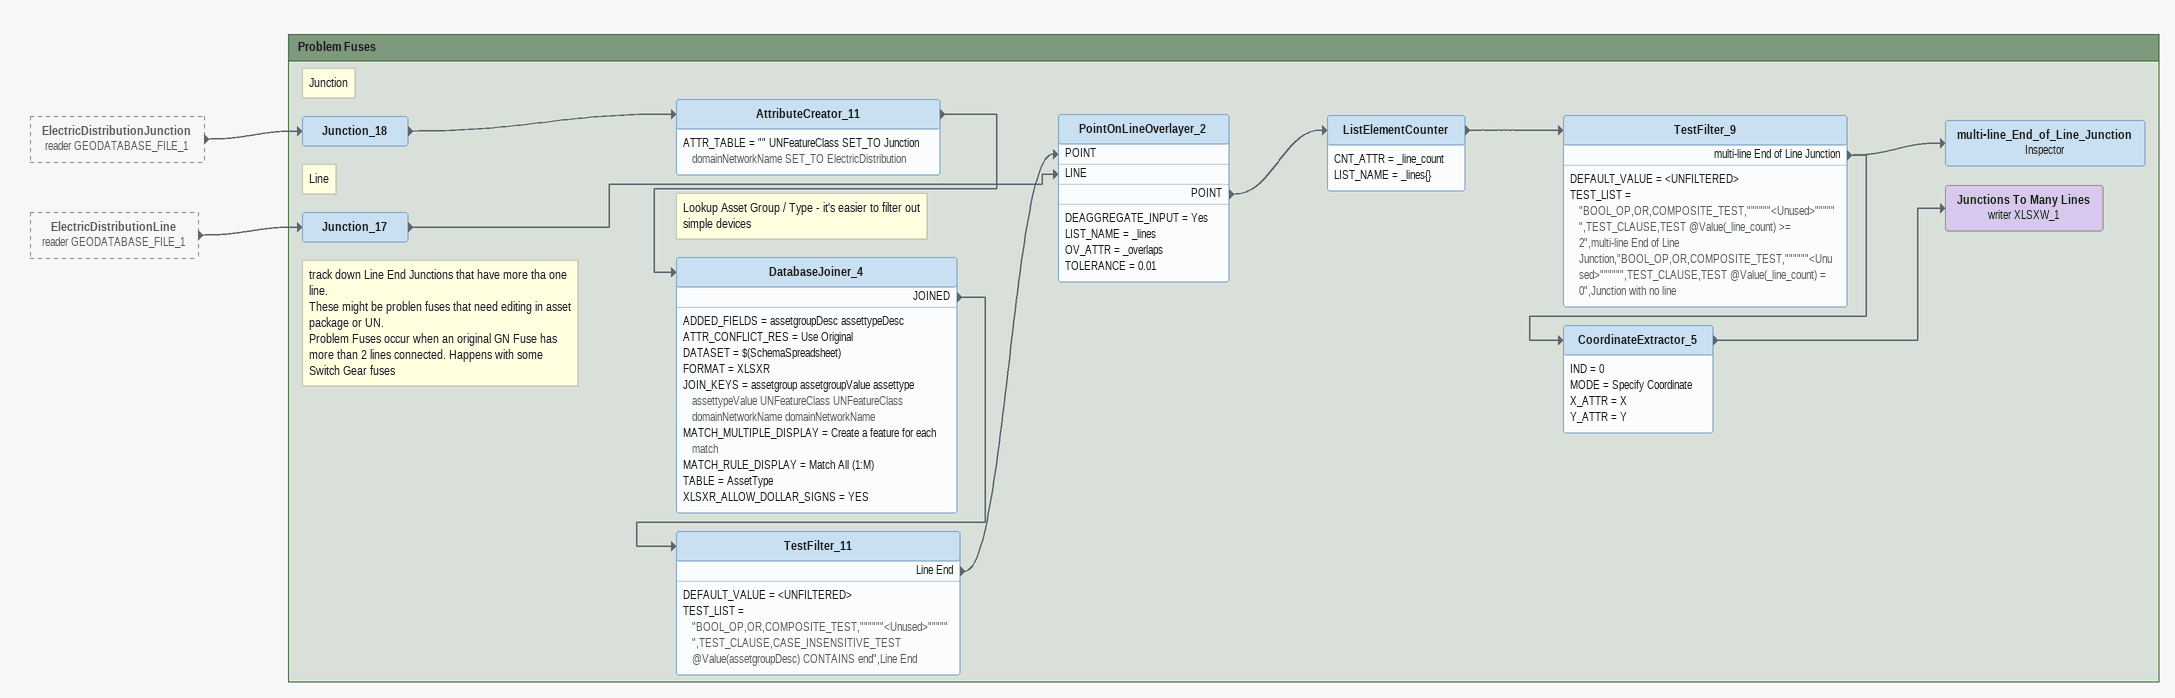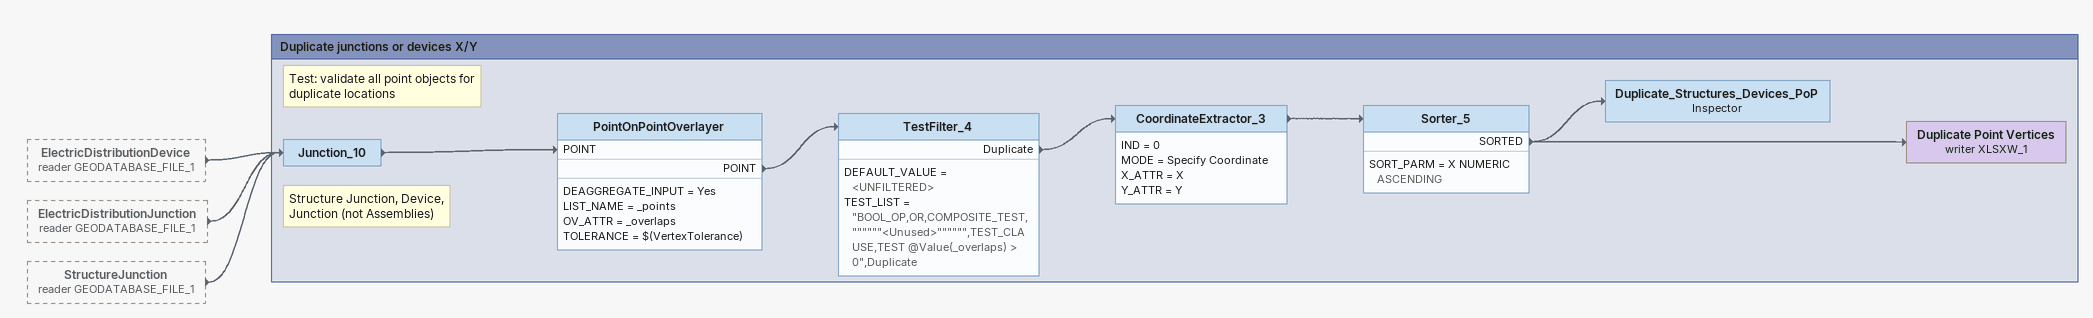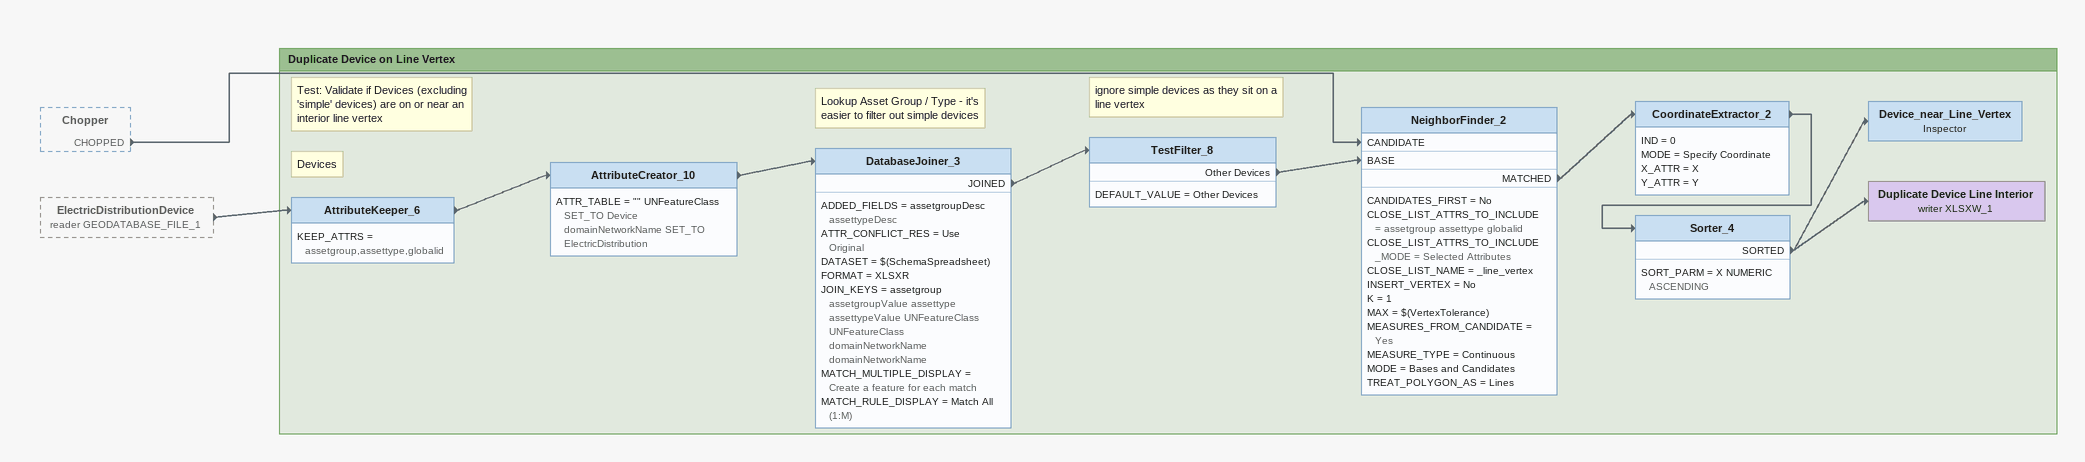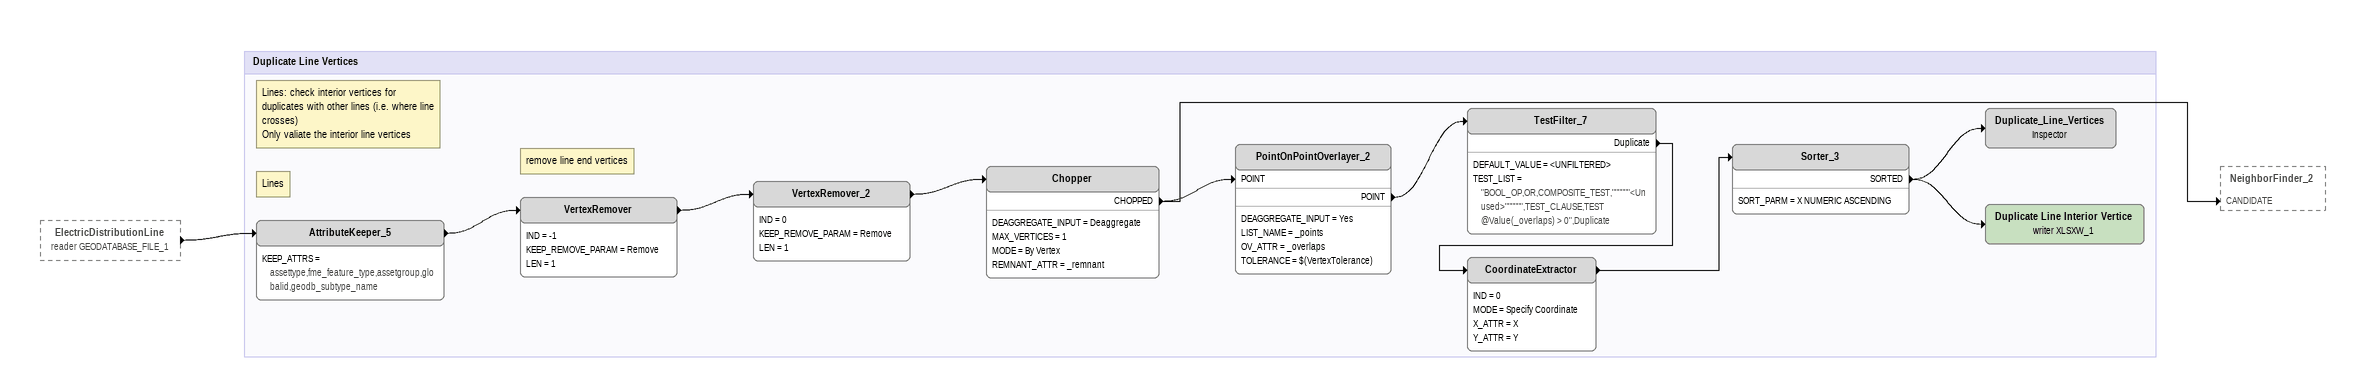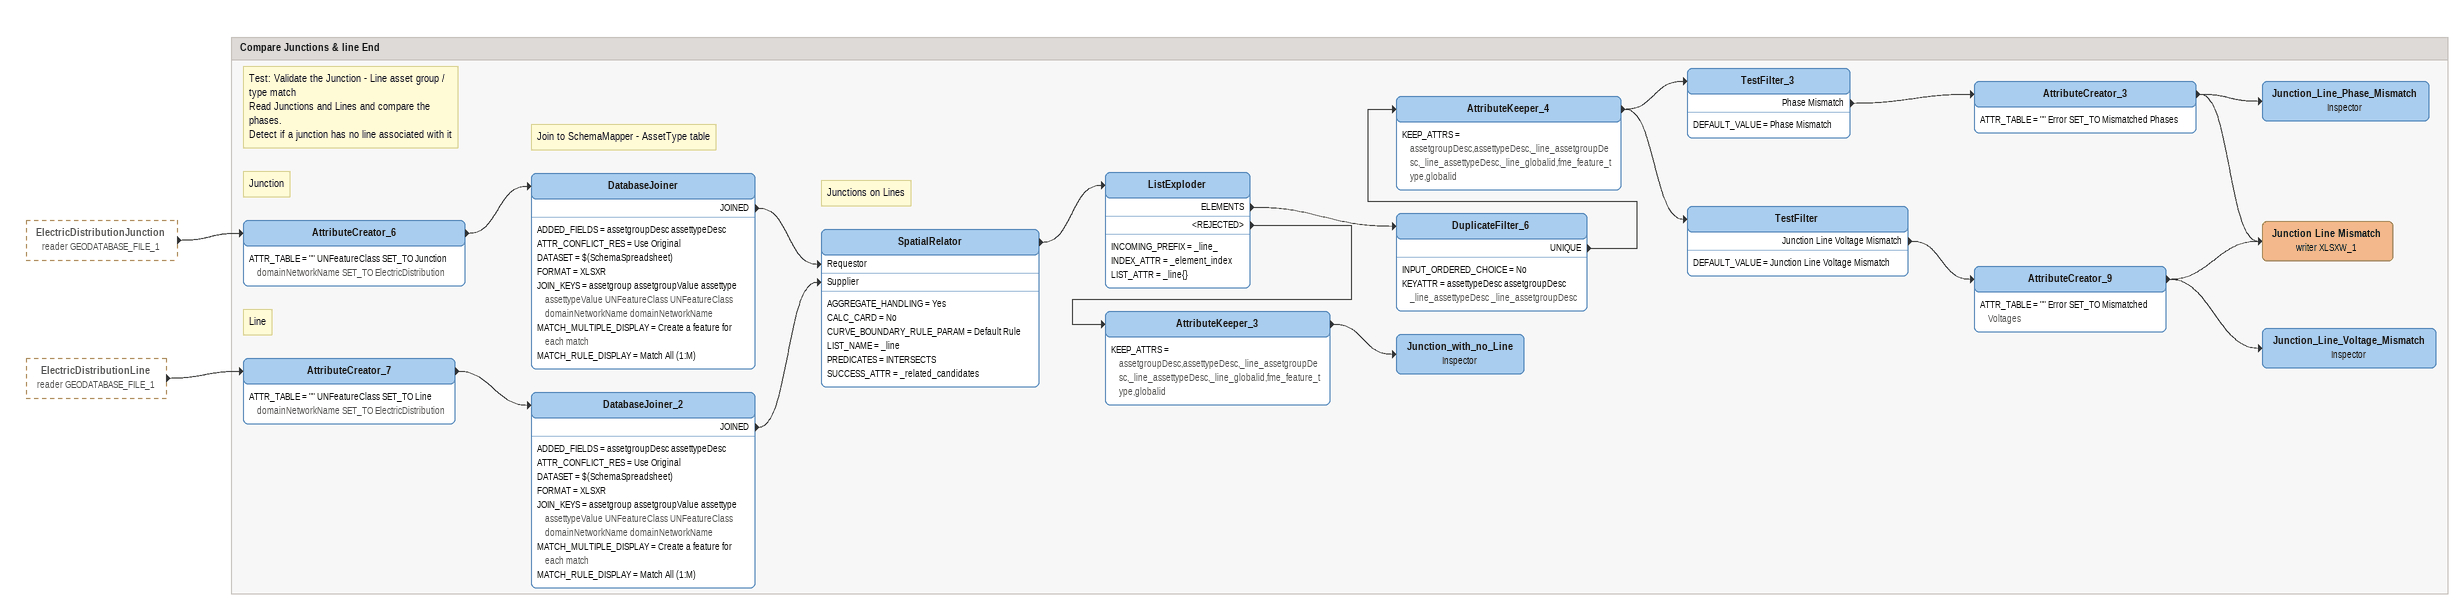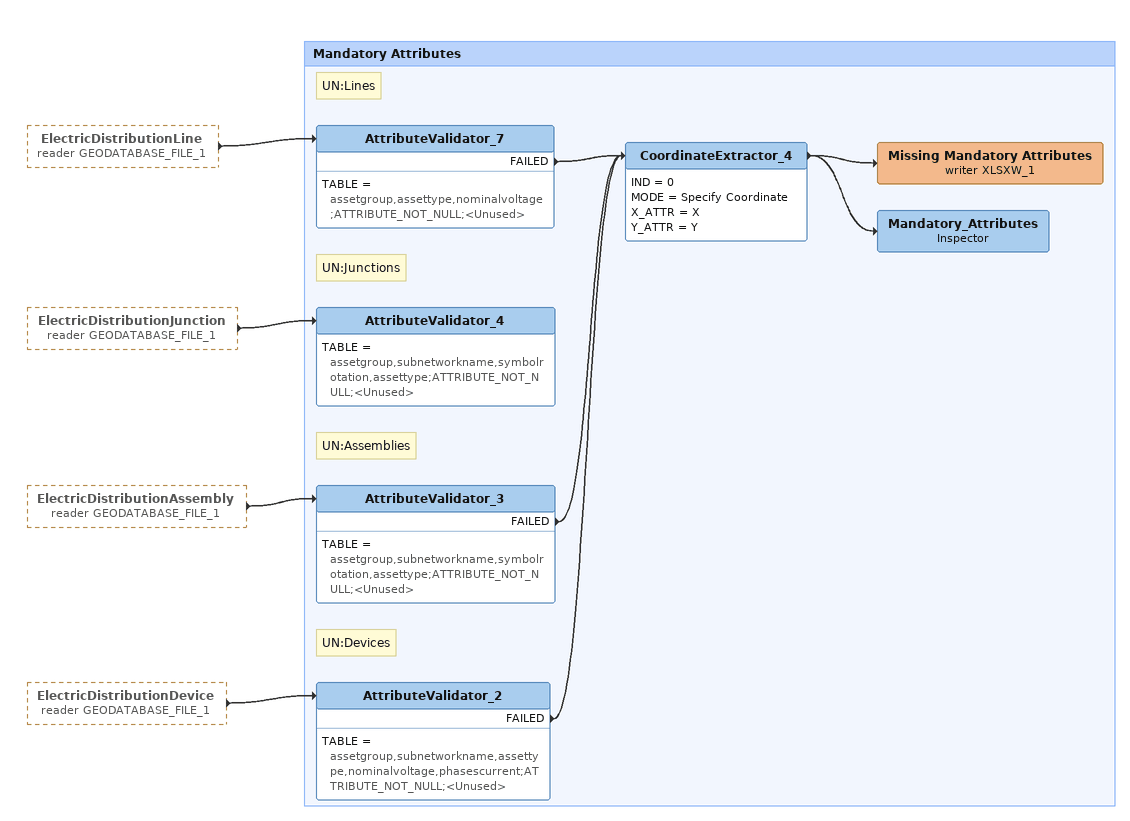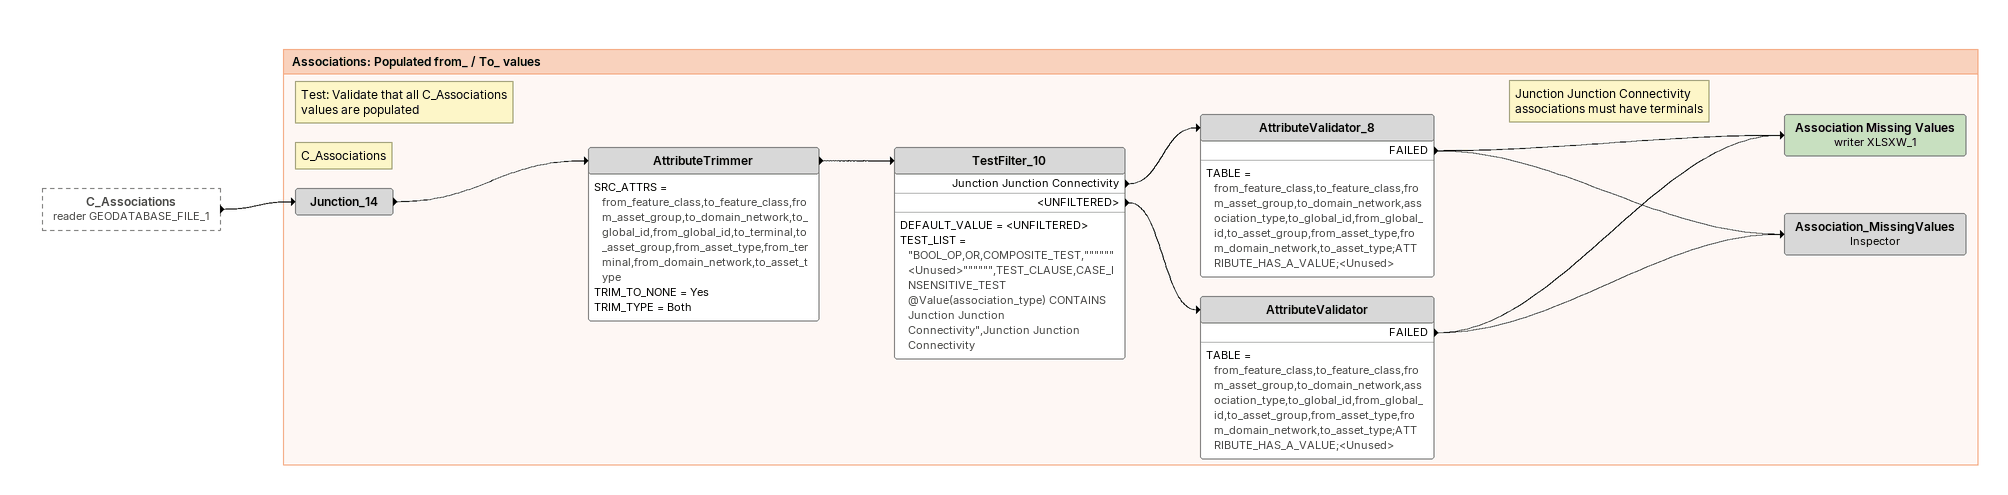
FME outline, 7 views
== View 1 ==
ElectricDistributionJunction (reader GEODATABASE_FILE_1) [outside]
    -> Junction_18
ElectricDistributionLine (reader GEODATABASE_FILE_1) [outside]
    -> Junction_17

Bookmark: Problem Fuses
Note: Junction
Junction_18
    -> AttributeCreator_11
AttributeCreator_11
    ATTR_TABLE = "" UNFeatureClass SET_TO Junction  domainNetworkName SET_TO ElectricDistribution
    -> DatabaseJoiner_4
Note: Lookup Asset Group / Type - it's easier to filter out simple devices
DatabaseJoiner_4
    ADDED_FIELDS = assetgroupDesc assettypeDesc
    ATTR_CONFLICT_RES = Use Original
    DATASET = $(SchemaSpreadsheet)
    FORMAT = XLSXR
    JOIN_KEYS = assetgroup assetgroupValue assettype assettypeValue UNFeatureClass UNFeatureClass domainNetworkName domainNetworkName
    MATCH_MULTIPLE_DISPLAY = Create a feature for each match
    MATCH_RULE_DISPLAY = Match All (1:M)
    TABLE = AssetType
    XLSXR_ALLOW_DOLLAR_SIGNS = YES
    JOINED -> TestFilter_11
TestFilter_11
    DEFAULT_VALUE = <UNFILTERED>
    TEST_LIST = "BOOL_OP,OR,COMPOSITE_TEST,""""""<Unused>"""""",TEST_CLAUSE,CASE_INSENSITIVE_TEST @Value(assetgroupDesc) CONTAINS end",Line End
    Line End -> PointOnLineOverlayer_2 [POINT]
Note: Line
Note: track down Line End Junctions that have more tha one line. / These might be problen fuses that need editing in asset package or UN. / Problem Fuses occur when an original GN Fuse has more than 2 lines connected. Happens with some Switch Gear fuses
Junction_17
    -> PointOnLineOverlayer_2 [LINE]
PointOnLineOverlayer_2
    DEAGGREGATE_INPUT = Yes
    LIST_NAME = _lines
    OV_ATTR = _overlaps
    TOLERANCE = 0.01
    POINT -> ListElementCounter
ListElementCounter
    CNT_ATTR = _line_count
    LIST_NAME = _lines{}
    -> TestFilter_9
TestFilter_9
    DEFAULT_VALUE = <UNFILTERED>
    TEST_LIST = "BOOL_OP,OR,COMPOSITE_TEST,""""""<Unused>"""""",TEST_CLAUSE,TEST @Value(_line_count) >= 2",multi-line End of Line Junction,"BOOL_OP,OR,COMPOSITE_TEST,""""""<Unused>"""""",TEST_CLAUSE,TEST @Value(_line_count) = 0",Junction with no line
    multi-line End of Line Junction -> multi-line_End_of_Line_Junction
    multi-line End of Line Junction -> CoordinateExtractor_5
multi-line_End_of_Line_Junction: Inspector
CoordinateExtractor_5
    IND = 0
    MODE = Specify Coordinate
    X_ATTR = X
    Y_ATTR = Y
    -> Junctions To Many Lines (writer XLSXW_1)
Junctions To Many Lines (writer XLSXW_1)

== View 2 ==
ElectricDistributionDevice (reader GEODATABASE_FILE_1) [outside]
    -> Junction_10
ElectricDistributionJunction (reader GEODATABASE_FILE_1) [outside]
    -> Junction_10
StructureJunction (reader GEODATABASE_FILE_1) [outside]
    -> Junction_10

Bookmark: Duplicate junctions or devices X/Y
Note: Test: validate all point objects for duplicate locations
Note: Structure Junction, Device, Junction (not Assemblies)
Junction_10
    -> PointOnPointOverlayer [POINT]
PointOnPointOverlayer
    DEAGGREGATE_INPUT = Yes
    LIST_NAME = _points
    OV_ATTR = _overlaps
    TOLERANCE = $(VertexTolerance)
    POINT -> TestFilter_4
TestFilter_4
    DEFAULT_VALUE = <UNFILTERED>
    TEST_LIST = "BOOL_OP,OR,COMPOSITE_TEST,""""""<Unused>"""""",TEST_CLAUSE,TEST @Value(_overlaps) > 0",Duplicate
    Duplicate -> CoordinateExtractor_3
CoordinateExtractor_3
    IND = 0
    MODE = Specify Coordinate
    X_ATTR = X
    Y_ATTR = Y
    -> Sorter_5
Sorter_5
    SORT_PARM = X NUMERIC ASCENDING
    SORTED -> Duplicate_Structures_Devices_PoP
    SORTED -> Duplicate Point Vertices (writer XLSXW_1)
Duplicate_Structures_Devices_PoP: Inspector
Duplicate Point Vertices (writer XLSXW_1)

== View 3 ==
Chopper [outside]
    CHOPPED -> NeighborFinder_2 [CANDIDATE]
ElectricDistributionDevice (reader GEODATABASE_FILE_1) [outside]
    -> AttributeKeeper_6

Bookmark: Duplicate Device on Line Vertex
Note: Test: Validate if Devices (excluding 'simple' devices) are on or near an interior line vertex
Note: Devices
AttributeKeeper_6
    KEEP_ATTRS = assetgroup,assettype,globalid
    -> AttributeCreator_10
AttributeCreator_10
    ATTR_TABLE = "" UNFeatureClass SET_TO Device  domainNetworkName SET_TO ElectricDistribution
    -> DatabaseJoiner_3
Note: Lookup Asset Group / Type - it's easier to filter out simple devices
DatabaseJoiner_3
    ADDED_FIELDS = assetgroupDesc assettypeDesc
    ATTR_CONFLICT_RES = Use Original
    DATASET = $(SchemaSpreadsheet)
    FORMAT = XLSXR
    JOIN_KEYS = assetgroup assetgroupValue assettype assettypeValue UNFeatureClass UNFeatureClass domainNetworkName domainNetworkName
    MATCH_MULTIPLE_DISPLAY = Create a feature for each match
    MATCH_RULE_DISPLAY = Match All (1:M)
    JOINED -> TestFilter_8
Note: ignore simple devices as they sit on a line vertex
TestFilter_8
    DEFAULT_VALUE = Other Devices
    Other Devices -> NeighborFinder_2 [BASE]
NeighborFinder_2
    CANDIDATES_FIRST = No
    CLOSE_LIST_ATTRS_TO_INCLUDE = assetgroup assettype globalid
    CLOSE_LIST_ATTRS_TO_INCLUDE_MODE = Selected Attributes
    CLOSE_LIST_NAME = _line_vertex
    INSERT_VERTEX = No
    K = 1
    MAX = $(VertexTolerance)
    MEASURES_FROM_CANDIDATE = Yes
    MEASURE_TYPE = Continuous
    MODE = Bases and Candidates
    TREAT_POLYGON_AS = Lines
    MATCHED -> CoordinateExtractor_2
CoordinateExtractor_2
    IND = 0
    MODE = Specify Coordinate
    X_ATTR = X
    Y_ATTR = Y
    -> Sorter_4
Sorter_4
    SORT_PARM = X NUMERIC ASCENDING
    SORTED -> Device_near_Line_Vertex
    SORTED -> Duplicate Device Line Interior (writer XLSXW_1)
Device_near_Line_Vertex: Inspector
Duplicate Device Line Interior (writer XLSXW_1)

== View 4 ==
ElectricDistributionLine (reader GEODATABASE_FILE_1) [outside]
    -> AttributeKeeper_5

Bookmark: Duplicate Line Vertices
Note: Lines: check interior vertices for duplicates with other lines (i.e. where line crosses) / Only valiate the interior line vertices
Note: Lines
AttributeKeeper_5
    KEEP_ATTRS = assettype,fme_feature_type,assetgroup,globalid,geodb_subtype_name
    -> VertexRemover
Note: remove line end vertices
VertexRemover
    IND = -1
    KEEP_REMOVE_PARAM = Remove
    LEN = 1
    -> VertexRemover_2
VertexRemover_2
    IND = 0
    KEEP_REMOVE_PARAM = Remove
    LEN = 1
    -> Chopper
Chopper
    DEAGGREGATE_INPUT = Deaggregate
    MAX_VERTICES = 1
    MODE = By Vertex
    REMNANT_ATTR = _remnant
    CHOPPED -> PointOnPointOverlayer_2 [POINT]
    CHOPPED -> NeighborFinder_2 [CANDIDATE]
PointOnPointOverlayer_2
    DEAGGREGATE_INPUT = Yes
    LIST_NAME = _points
    OV_ATTR = _overlaps
    TOLERANCE = $(VertexTolerance)
    POINT -> TestFilter_7
TestFilter_7
    DEFAULT_VALUE = <UNFILTERED>
    TEST_LIST = "BOOL_OP,OR,COMPOSITE_TEST,""""""<Unused>"""""",TEST_CLAUSE,TEST @Value(_overlaps) > 0",Duplicate
    Duplicate -> CoordinateExtractor
CoordinateExtractor
    IND = 0
    MODE = Specify Coordinate
    X_ATTR = X
    Y_ATTR = Y
    -> Sorter_3
Sorter_3
    SORT_PARM = X NUMERIC ASCENDING
    SORTED -> Duplicate Line Interior Vertice (writer XLSXW_1)
    SORTED -> Duplicate_Line_Vertices
Duplicate_Line_Vertices: Inspector
Duplicate Line Interior Vertice (writer XLSXW_1)

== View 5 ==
ElectricDistributionJunction (reader GEODATABASE_FILE_1) [outside]
    -> AttributeCreator_6
ElectricDistributionLine (reader GEODATABASE_FILE_1) [outside]
    -> AttributeCreator_7

Bookmark: Compare Junctions & line End
Note: Test: Validate the Junction - Line asset group / type match / Read Junctions and Lines and compare the phases. / Detect if a junction has no line associated with it
Note: Junction
AttributeCreator_6
    ATTR_TABLE = "" UNFeatureClass SET_TO Junction  domainNetworkName SET_TO ElectricDistribution
    -> DatabaseJoiner
Note: Join to SchemaMapper - AssetType table
DatabaseJoiner
    ADDED_FIELDS = assetgroupDesc assettypeDesc
    ATTR_CONFLICT_RES = Use Original
    DATASET = $(SchemaSpreadsheet)
    FORMAT = XLSXR
    JOIN_KEYS = assetgroup assetgroupValue assettype assettypeValue UNFeatureClass UNFeatureClass domainNetworkName domainNetworkName
    MATCH_MULTIPLE_DISPLAY = Create a feature for each match
    MATCH_RULE_DISPLAY = Match All (1:M)
    JOINED -> SpatialRelator [Requestor]
Note: Line
AttributeCreator_7
    ATTR_TABLE = "" UNFeatureClass SET_TO Line  domainNetworkName SET_TO ElectricDistribution
    -> DatabaseJoiner_2
DatabaseJoiner_2
    ADDED_FIELDS = assetgroupDesc assettypeDesc
    ATTR_CONFLICT_RES = Use Original
    DATASET = $(SchemaSpreadsheet)
    FORMAT = XLSXR
    JOIN_KEYS = assetgroup assetgroupValue assettype assettypeValue UNFeatureClass UNFeatureClass domainNetworkName domainNetworkName
    MATCH_MULTIPLE_DISPLAY = Create a feature for each match
    MATCH_RULE_DISPLAY = Match All (1:M)
    JOINED -> SpatialRelator [Supplier]
Note: Junctions on Lines
SpatialRelator
    AGGREGATE_HANDLING = Yes
    CALC_CARD = No
    CURVE_BOUNDARY_RULE_PARAM = Default Rule
    LIST_NAME = _line
    PREDICATES = INTERSECTS
    SUCCESS_ATTR = _related_candidates
    -> ListExploder
ListExploder
    INCOMING_PREFIX = _line_
    INDEX_ATTR = _element_index
    LIST_ATTR = _line{}
    ELEMENTS -> DuplicateFilter_6
    <REJECTED> -> AttributeKeeper_3
DuplicateFilter_6
    INPUT_ORDERED_CHOICE = No
    KEYATTR = assettypeDesc assetgroupDesc _line_assettypeDesc _line_assetgroupDesc
    UNIQUE -> AttributeKeeper_4
AttributeKeeper_4
    KEEP_ATTRS = assetgroupDesc,assettypeDesc,_line_assetgroupDesc,_line_assettypeDesc,_line_globalid,fme_feature_type,globalid
    -> TestFilter_3
    -> TestFilter
TestFilter_3
    DEFAULT_VALUE = Phase Mismatch
    Phase Mismatch -> AttributeCreator_3
AttributeCreator_3
    ATTR_TABLE = "" Error SET_TO Mismatched Phases
    -> Junction_Line_Phase_Mismatch
    -> Junction Line Mismatch (writer XLSXW_1)
Junction_Line_Phase_Mismatch: Inspector
TestFilter
    DEFAULT_VALUE = Junction Line Voltage Mismatch
    Junction Line Voltage Mismatch -> AttributeCreator_9
AttributeCreator_9
    ATTR_TABLE = "" Error SET_TO Mismatched Voltages
    -> Junction_Line_Voltage_Mismatch
    -> Junction Line Mismatch (writer XLSXW_1)
Junction Line Mismatch (writer XLSXW_1)
Junction_Line_Voltage_Mismatch: Inspector
AttributeKeeper_3
    KEEP_ATTRS = assetgroupDesc,assettypeDesc,_line_assetgroupDesc,_line_assettypeDesc,_line_globalid,fme_feature_type,globalid
    -> Junction_with_no_Line
Junction_with_no_Line: Inspector

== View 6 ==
ElectricDistributionLine (reader GEODATABASE_FILE_1) [outside]
    -> AttributeValidator_7
ElectricDistributionJunction (reader GEODATABASE_FILE_1) [outside]
    -> AttributeValidator_4
ElectricDistributionAssembly (reader GEODATABASE_FILE_1) [outside]
    -> AttributeValidator_3
ElectricDistributionDevice (reader GEODATABASE_FILE_1) [outside]
    -> AttributeValidator_2

Bookmark: Mandatory Attributes
Note: UN:Assemblies
AttributeValidator_3
    TABLE = assetgroup,subnetworkname,symbolrotation,assettype;ATTRIBUTE_NOT_NULL;<Unused>
    FAILED -> CoordinateExtractor_4
Note: UN:Devices
AttributeValidator_2
    TABLE = assetgroup,subnetworkname,assettype,nominalvoltage,phasescurrent;ATTRIBUTE_NOT_NULL;<Unused>
    FAILED -> CoordinateExtractor_4
Note: UN:Junctions
AttributeValidator_4
    TABLE = assetgroup,subnetworkname,symbolrotation,assettype;ATTRIBUTE_NOT_NULL;<Unused>
Note: UN:Lines
AttributeValidator_7
    TABLE = assetgroup,assettype,nominalvoltage;ATTRIBUTE_NOT_NULL;<Unused>
    FAILED -> CoordinateExtractor_4
CoordinateExtractor_4
    IND = 0
    MODE = Specify Coordinate
    X_ATTR = X
    Y_ATTR = Y
    -> Missing Mandatory Attributes (writer XLSXW_1)
    -> Mandatory_Attributes
Missing Mandatory Attributes (writer XLSXW_1)
Mandatory_Attributes: Inspector

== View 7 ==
C_Associations (reader GEODATABASE_FILE_1) [outside]
    -> Junction_14

Bookmark: Associations: Populated from_ / To_ values
Note: Test: Validate that all C_Associations values are populated
Note: C_Associations
Junction_14
    -> AttributeTrimmer
AttributeTrimmer
    SRC_ATTRS = from_feature_class,to_feature_class,from_asset_group,to_domain_network,to_global_id,from_global_id,to_terminal,to_asset_group,from_asset_type,from_terminal,from_domain_network,to_asset_type
    TRIM_TO_NONE = Yes
    TRIM_TYPE = Both
    -> TestFilter_10
TestFilter_10
    DEFAULT_VALUE = <UNFILTERED>
    TEST_LIST = "BOOL_OP,OR,COMPOSITE_TEST,""""""<Unused>"""""",TEST_CLAUSE,CASE_INSENSITIVE_TEST @Value(association_type) CONTAINS Junction Junction Connectivity",Junction Junction Connectivity
    Junction Junction Connectivity -> AttributeValidator_8
    <UNFILTERED> -> AttributeValidator
Note: Junction Junction Connectivity associations must have terminals
AttributeValidator_8
    TABLE = from_feature_class,to_feature_class,from_asset_group,to_domain_network,association_type,to_global_id,from_global_id,to_asset_group,from_asset_type,from_domain_network,to_asset_type;ATTRIBUTE_HAS_A_VALUE;<Unused>
    FAILED -> Association_MissingValues
    FAILED -> Association Missing Values (writer XLSXW_1)
AttributeValidator
    TABLE = from_feature_class,to_feature_class,from_asset_group,to_domain_network,association_type,to_global_id,from_global_id,to_asset_group,from_asset_type,from_domain_network,to_asset_type;ATTRIBUTE_HAS_A_VALUE;<Unused>
    FAILED -> Association_MissingValues
    FAILED -> Association Missing Values (writer XLSXW_1)
Association Missing Values (writer XLSXW_1)
Association_MissingValues: Inspector
